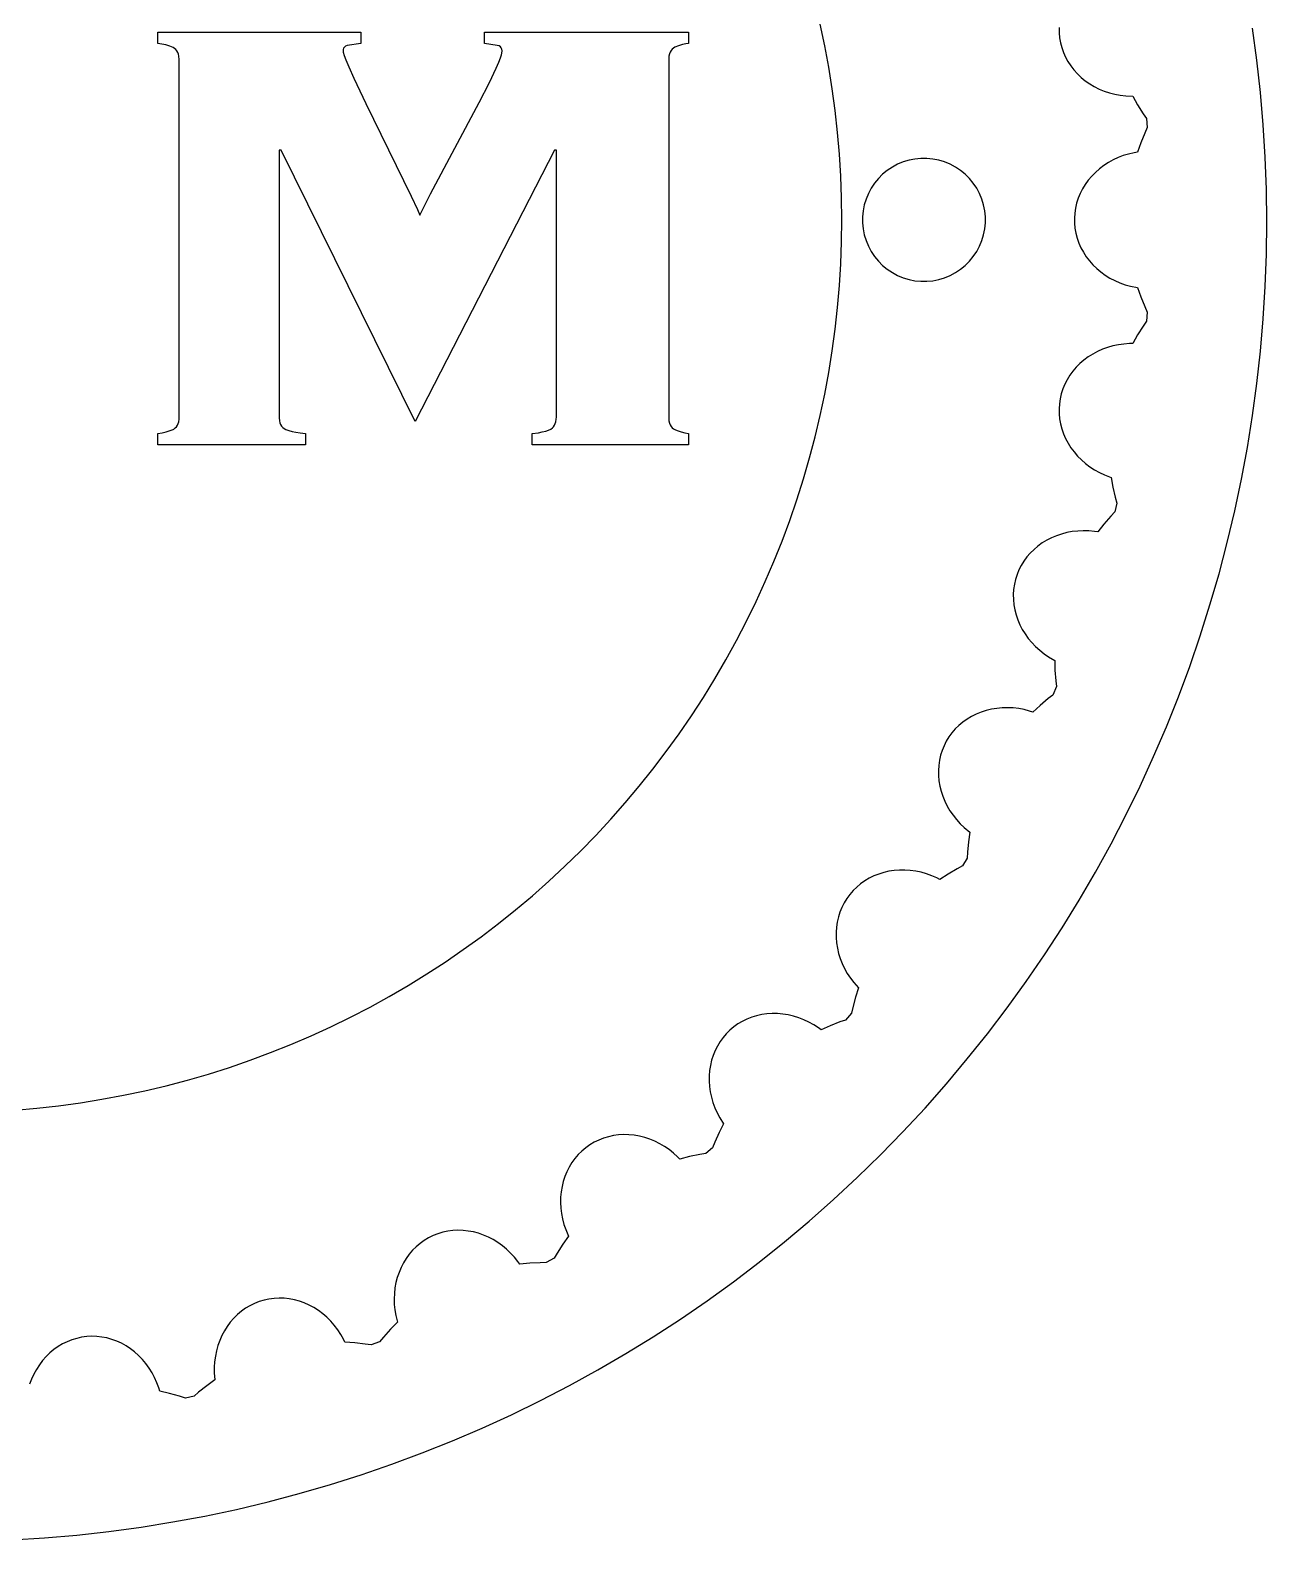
# Model space of a CAD drawing. Header units: metres. Extents: x -20 to 70, y -140 to 20.
# Drawn here: x 1.24 to 19.8, y -79.78 to -57.12 of the extents above; entities that cross this region are included whole.
import ezdxf

# ---------------------------------------------------------------- set-up
doc = ezdxf.new("R2010")
doc.units = ezdxf.units.M

msp = doc.modelspace()

# ---------------------------------------------------------------- linework, layer by layer
for p, q in [((13.1654, -57.3575), (13.0973, -57.0359)), ((3.15613, -57.3223), (3.15613, -57.1534)), ((3.15613, -57.1534), (6.20375, -57.1534)), ((6.20375, -57.1534), (6.20375, -57.3223)), ((8.0573, -57.3223), (8.0573, -57.1534)), ((8.0573, -57.1534), (11.1191, -57.1534)), ((11.1191, -57.1534), (11.1191, -57.3223)), ((16.6815, -57.0853), (16.6824, -57.1615)), ((16.6824, -57.1615), (16.6894, -57.2372)), ((16.6894, -57.2372), (16.7027, -57.3121)), ((19.6511, -57.5763), (19.5857, -57.0947)), ((3.21696, -57.332), (3.15613, -57.3223)), ((3.27678, -57.346), (3.21696, -57.332)), ((3.33556, -57.3641), (3.27678, -57.346)), ((3.38655, -57.3841), (3.33556, -57.3641)), ((3.40904, -57.3976), (3.38655, -57.3841)), ((3.42842, -57.4144), (3.40904, -57.3976)), ((3.44469, -57.4346), (3.42842, -57.4144)), ((3.45787, -57.458), (3.44469, -57.4346)), ((3.46796, -57.4848), (3.45787, -57.458)), ((3.47493, -57.5149), (3.46796, -57.4848)), ((3.47958, -57.5662), (3.47493, -57.5149)), ((5.93866, -57.4148), (5.93704, -57.4385)), ((5.93704, -57.4385), (5.93927, -57.4528)), ((5.94548, -57.3942), (5.93866, -57.4148)), ((5.93927, -57.4528), (5.95485, -57.5052)), ((5.95738, -57.3773), (5.94548, -57.3942)), ((5.95485, -57.5052), (5.97977, -57.5712)), ((5.97438, -57.3641), (5.95738, -57.3773)), ((6.00069, -57.3535), (5.97438, -57.3641)), ((6.20375, -57.3223), (6.00069, -57.3535)), ((8.25157, -57.3513), (8.0573, -57.3223)), ((8.27985, -57.3605), (8.25157, -57.3513)), ((8.29857, -57.3725), (8.27985, -57.3605)), ((8.29802, -57.5395), (8.31253, -57.4956)), ((8.31216, -57.3881), (8.29857, -57.3725)), ((8.32068, -57.4075), (8.31216, -57.3881)), ((8.31253, -57.4956), (8.31996, -57.4669)), ((8.31996, -57.4669), (8.32416, -57.4348)), ((8.32416, -57.4348), (8.32068, -57.4075)), ((10.8281, -57.5149), (10.8238, -57.5662)), ((10.8367, -57.4778), (10.8281, -57.5149)), ((10.8468, -57.4518), (10.8367, -57.4778)), ((10.8598, -57.4292), (10.8468, -57.4518)), ((10.8757, -57.4099), (10.8598, -57.4292)), ((10.8945, -57.3939), (10.8757, -57.4099)), ((10.9161, -57.3812), (10.8945, -57.3939)), ((10.9698, -57.3597), (10.9161, -57.3812)), ((11.0295, -57.3409), (10.9698, -57.3597)), ((11.0833, -57.3283), (11.0295, -57.3409)), ((11.1191, -57.3223), (11.0833, -57.3283)), ((13.2256, -57.6806), (13.1654, -57.3575)), ((16.7027, -57.3121), (16.722, -57.3857)), ((16.722, -57.3857), (16.7473, -57.4576)), ((16.7473, -57.4576), (16.7784, -57.5275)), ((16.7784, -57.5275), (16.8152, -57.5949)), ((3.47958, -62.9325), (3.47958, -57.5662)), ((5.97977, -57.5712), (6.02234, -57.673)), ((6.02234, -57.673), (6.09845, -57.843)), ((8.13277, -57.9075), (8.23312, -57.6961)), ((8.23312, -57.6961), (8.27295, -57.6042)), ((8.27295, -57.6042), (8.29802, -57.5395)), ((10.8238, -57.5662), (10.8238, -62.9325)), ((13.2778, -58.0052), (13.2256, -57.6806)), ((16.8152, -57.5949), (16.8575, -57.6596)), ((16.8575, -57.6596), (16.905, -57.7211)), ((16.905, -57.7211), (16.9575, -57.7791)), ((19.7047, -58.0593), (19.6511, -57.5763)), ((6.09845, -57.843), (6.27791, -58.2241)), ((7.98055, -58.2098), (8.13277, -57.9075)), ((16.9575, -57.7791), (17.0147, -57.8333)), ((17.0147, -57.8333), (17.0764, -57.8834)), ((17.0764, -57.8834), (17.142, -57.9292)), ((17.142, -57.9292), (17.2114, -57.9703)), ((17.2114, -57.9703), (17.2841, -58.0066)), ((7.2518, -59.5774), (7.98055, -58.2098)), ((13.322, -58.3309), (13.2778, -58.0052)), ((17.2841, -58.0066), (17.3598, -58.0379)), ((17.3598, -58.0379), (17.438, -58.064)), ((17.438, -58.064), (17.5183, -58.0847)), ((17.5183, -58.0847), (17.6002, -58.1)), ((17.6002, -58.1), (17.6834, -58.1097)), ((17.6834, -58.1097), (17.7895, -58.114)), ((17.7895, -58.114), (17.8614, -58.2439)), ((19.7463, -58.5434), (19.7047, -58.0593)), ((6.27791, -58.2241), (6.96149, -59.6142)), ((13.3583, -58.6576), (13.322, -58.3309)), ((17.8614, -58.2439), (17.9443, -58.3781)), ((17.9443, -58.3781), (17.9939, -58.4516)), ((13.3865, -58.9851), (13.3583, -58.6576)), ((17.9677, -58.6683), (17.9074, -58.814)), ((18.0055, -58.5865), (17.9677, -58.6683)), ((17.9939, -58.4516), (18.0055, -58.5865)), ((19.7761, -59.0285), (19.7463, -58.5434)), ((17.9074, -58.814), (17.8572, -58.9538)), ((5.00607, -58.9266), (4.97728, -58.9266)), ((4.97728, -58.9266), (4.97769, -62.9416)), ((7.01825, -62.9935), (5.00607, -58.9266)), ((9.11008, -58.9266), (7.01825, -62.9935)), ((9.13887, -58.9266), (9.11008, -58.9266)), ((9.13878, -62.9325), (9.13887, -58.9266)), ((13.4066, -59.3132), (13.3865, -58.9851)), ((14.3439, -59.1018), (14.2602, -59.1364)), ((14.4305, -59.0755), (14.3439, -59.1018)), ((14.5193, -59.0578), (14.4305, -59.0755)), ((14.6094, -59.049), (14.5193, -59.0578)), ((14.6999, -59.049), (14.6094, -59.049)), ((14.79, -59.0578), (14.6999, -59.049)), ((14.8788, -59.0755), (14.79, -59.0578)), ((14.9654, -59.1018), (14.8788, -59.0755)), ((15.0491, -59.1364), (14.9654, -59.1018)), ((17.4218, -59.1116), (17.3533, -59.1562)), ((17.4937, -59.0718), (17.4218, -59.1116)), ((17.5687, -59.0368), (17.4937, -59.0718)), ((17.6463, -59.0068), (17.5687, -59.0368)), ((17.7262, -58.9821), (17.6463, -59.0068)), ((17.8079, -58.9627), (17.7262, -58.9821)), ((17.8572, -58.9538), (17.8079, -58.9627)), ((19.794, -59.5141), (19.7761, -59.0285)), ((13.4187, -59.6417), (13.4066, -59.3132)), ((14.0351, -59.2868), (13.9711, -59.3508)), ((14.1051, -59.2294), (14.0351, -59.2868)), ((14.1804, -59.1791), (14.1051, -59.2294)), ((14.2602, -59.1364), (14.1804, -59.1791)), ((15.1289, -59.1791), (15.0491, -59.1364)), ((15.2042, -59.2294), (15.1289, -59.1791)), ((15.2742, -59.2868), (15.2042, -59.2294)), ((15.3382, -59.3508), (15.2742, -59.2868)), ((17.1723, -59.3152), (17.1211, -59.3757)), ((17.2282, -59.2582), (17.1723, -59.3152)), ((17.2887, -59.2051), (17.2282, -59.2582)), ((17.3533, -59.1562), (17.2887, -59.2051)), ((13.8634, -59.4961), (13.8207, -59.5759)), ((13.9137, -59.4208), (13.8634, -59.4961)), ((13.9711, -59.3508), (13.9137, -59.4208)), ((15.3956, -59.4208), (15.3382, -59.3508)), ((15.4459, -59.4961), (15.3956, -59.4208)), ((15.4886, -59.5759), (15.4459, -59.4961)), ((17.0343, -59.506), (16.9991, -59.5751)), ((17.075, -59.4394), (17.0343, -59.506)), ((17.1211, -59.3757), (17.075, -59.4394)), ((19.8, -60), (19.794, -59.5141)), ((6.96149, -59.6142), (7.05504, -59.8167)), ((7.08846, -59.8974), (7.2518, -59.5774)), ((13.4228, -59.9704), (13.4187, -59.6417)), ((13.7598, -59.7462), (13.7421, -59.835)), ((13.7861, -59.6596), (13.7598, -59.7462)), ((13.8207, -59.5759), (13.7861, -59.6596)), ((15.5232, -59.6596), (15.4886, -59.5759)), ((15.5495, -59.7462), (15.5232, -59.6596)), ((15.5672, -59.835), (15.5495, -59.7462)), ((16.9287, -59.7938), (16.9173, -59.8691)), ((16.9462, -59.7194), (16.9287, -59.7938)), ((16.9697, -59.6464), (16.9462, -59.7194)), ((16.9991, -59.5751), (16.9697, -59.6464)), ((7.05504, -59.8167), (7.08846, -59.8974)), ((13.4187, -60.299), (13.4228, -59.9704)), ((13.7421, -59.835), (13.7332, -59.9251)), ((13.7332, -59.9251), (13.7332, -60.0156)), ((13.7332, -60.0156), (13.7421, -60.1057)), ((15.576, -59.9251), (15.5672, -59.835)), ((15.5672, -60.1057), (15.576, -60.0156)), ((15.576, -60.0156), (15.576, -59.9251)), ((16.9173, -59.8691), (16.9121, -59.945)), ((16.9121, -59.945), (16.9132, -60.021)), ((16.9132, -60.021), (16.9204, -60.0968)), ((19.794, -60.4859), (19.8, -60)), ((13.7421, -60.1057), (13.7598, -60.1945)), ((13.7598, -60.1945), (13.7861, -60.2811)), ((15.5232, -60.2811), (15.5495, -60.1945)), ((15.5495, -60.1945), (15.5672, -60.1057)), ((16.9204, -60.0968), (16.9338, -60.1718)), ((16.9338, -60.1718), (16.9534, -60.2458)), ((16.9534, -60.2458), (16.9789, -60.3183)), ((13.4066, -60.6275), (13.4187, -60.299)), ((13.7861, -60.2811), (13.8207, -60.3648)), ((13.8207, -60.3648), (13.8634, -60.4446)), ((13.8634, -60.4446), (13.9137, -60.5199)), ((15.3956, -60.5199), (15.4459, -60.4446)), ((15.4459, -60.4446), (15.4886, -60.3648)), ((15.4886, -60.3648), (15.5232, -60.2811)), ((16.9789, -60.3183), (17.0102, -60.3889)), ((17.0102, -60.3889), (17.0473, -60.4572)), ((17.0473, -60.4572), (17.0898, -60.5229)), ((13.3865, -60.9556), (13.4066, -60.6275)), ((13.9137, -60.5199), (13.9711, -60.5899)), ((13.9711, -60.5899), (14.0351, -60.6539)), ((14.0351, -60.6539), (14.1051, -60.7113)), ((15.2042, -60.7113), (15.2742, -60.6539)), ((15.2742, -60.6539), (15.3382, -60.5899)), ((15.3382, -60.5899), (15.3956, -60.5199)), ((17.0898, -60.5229), (17.1376, -60.5856)), ((17.1376, -60.5856), (17.1904, -60.6449)), ((17.1904, -60.6449), (17.2479, -60.7006)), ((17.2479, -60.7006), (17.3098, -60.7524)), ((19.7761, -60.9715), (19.794, -60.4859)), ((14.1051, -60.7113), (14.1804, -60.7616)), ((14.1804, -60.7616), (14.2602, -60.8043)), ((14.2602, -60.8043), (14.3439, -60.8389)), ((14.3439, -60.8389), (14.4305, -60.8652)), ((14.4305, -60.8652), (14.5193, -60.8829)), ((14.5193, -60.8829), (14.6094, -60.8917)), ((14.6094, -60.8917), (14.6999, -60.8917)), ((14.6999, -60.8917), (14.79, -60.8829)), ((14.79, -60.8829), (14.8788, -60.8652)), ((14.8788, -60.8652), (14.9654, -60.8389)), ((14.9654, -60.8389), (15.0491, -60.8043)), ((15.0491, -60.8043), (15.1289, -60.7616)), ((15.1289, -60.7616), (15.2042, -60.7113)), ((17.3098, -60.7524), (17.3757, -60.7999)), ((17.3757, -60.7999), (17.4454, -60.8429)), ((17.4454, -60.8429), (17.5184, -60.8811)), ((17.5184, -60.8811), (17.5943, -60.9145)), ((17.5943, -60.9145), (17.6727, -60.9427)), ((13.3583, -61.2831), (13.3865, -60.9556)), ((17.6727, -60.9427), (17.7532, -60.9657)), ((17.7532, -60.9657), (17.8572, -60.9869)), ((17.8572, -60.9869), (17.9074, -61.1267)), ((17.9074, -61.1267), (17.9677, -61.2724)), ((19.7463, -61.4566), (19.7761, -60.9715)), ((13.322, -61.6098), (13.3583, -61.2831)), ((17.9677, -61.2724), (18.0055, -61.3542)), ((18.0055, -61.3542), (17.9939, -61.4892)), ((13.2778, -61.9355), (13.322, -61.6098)), ((17.9443, -61.5627), (17.8614, -61.6968)), ((17.9939, -61.4892), (17.9443, -61.5627)), ((19.7047, -61.9407), (19.7463, -61.4566)), ((17.6555, -61.8336), (17.5727, -61.8452)), ((17.7393, -61.8276), (17.6555, -61.8336)), ((17.7895, -61.8267), (17.7393, -61.8276)), ((17.8614, -61.6968), (17.7895, -61.8267)), ((13.2256, -62.2601), (13.2778, -61.9355)), ((17.1197, -62.0263), (17.0554, -62.0735)), ((17.1879, -61.9836), (17.1197, -62.0263)), ((17.2596, -61.9456), (17.1879, -61.9836)), ((17.3343, -61.9127), (17.2596, -61.9456)), ((17.4117, -61.8848), (17.3343, -61.9127)), ((17.4913, -61.8623), (17.4117, -61.8848)), ((17.5727, -61.8452), (17.4913, -61.8623)), ((19.6511, -62.4237), (19.7047, -61.9407)), ((13.1654, -62.5832), (13.2256, -62.2601)), ((16.8886, -62.2398), (16.8428, -62.3024)), ((16.9395, -62.1806), (16.8886, -62.2398)), ((16.9952, -62.125), (16.9395, -62.1806)), ((17.0554, -62.0735), (16.9952, -62.125)), ((16.7382, -62.5069), (16.7149, -62.5794)), ((16.7674, -62.4363), (16.7382, -62.5069)), ((16.8023, -62.368), (16.7674, -62.4363)), ((16.8428, -62.3024), (16.8023, -62.368)), ((19.5857, -62.9052), (19.6511, -62.4237)), ((13.0973, -62.9048), (13.1654, -62.5832)), ((16.6864, -62.7287), (16.6814, -62.8046)), ((16.6976, -62.6535), (16.6864, -62.7287)), ((16.7149, -62.5794), (16.6976, -62.6535)), ((3.47182, -62.9993), (3.47813, -62.9591)), ((3.47813, -62.9591), (3.47958, -62.9325)), ((4.97769, -62.9416), (4.98233, -62.9839)), ((9.13103, -62.9993), (9.13733, -62.9591)), ((9.13733, -62.9591), (9.13878, -62.9325)), ((10.8238, -62.9325), (10.8281, -62.9839)), ((13.0214, -63.2246), (13.0973, -62.9048)), ((16.6814, -62.8046), (16.6826, -62.8808)), ((16.6826, -62.8808), (16.69, -62.957)), ((16.69, -62.957), (16.7036, -63.0326)), ((19.5085, -63.385), (19.5857, -62.9052)), ((3.15613, -63.1764), (3.22366, -63.1653)), ((3.15613, -63.3454), (3.15613, -63.1764)), ((3.22366, -63.1653), (3.28336, -63.151)), ((3.28336, -63.151), (3.34201, -63.1325)), ((3.34201, -63.1325), (3.38655, -63.1148)), ((3.38655, -63.1148), (3.39819, -63.1084)), ((3.39819, -63.1084), (3.41911, -63.0932)), ((3.41911, -63.0932), (3.43694, -63.0747)), ((3.43694, -63.0747), (3.45166, -63.0529)), ((3.45166, -63.0529), (3.4633, -63.0278)), ((3.4633, -63.0278), (3.47182, -62.9993)), ((4.98233, -62.9839), (4.98978, -63.014)), ((4.98978, -63.014), (5.00052, -63.0407)), ((5.00052, -63.0407), (5.01457, -63.0642)), ((5.01457, -63.0642), (5.03192, -63.0844)), ((5.03192, -63.0844), (5.0526, -63.1013)), ((5.0526, -63.1013), (5.07655, -63.1148)), ((5.07655, -63.1148), (5.12515, -63.1325)), ((5.12515, -63.1325), (5.17105, -63.1453)), ((5.17105, -63.1453), (5.22931, -63.1579)), ((5.22931, -63.1579), (5.29265, -63.168)), ((5.29265, -63.168), (5.37125, -63.1764)), ((5.37125, -63.1764), (5.37125, -63.3454)), ((8.77303, -63.1764), (8.87076, -63.164)), ((8.77303, -63.3454), (8.77303, -63.1764)), ((8.87076, -63.164), (8.92723, -63.1528)), ((8.92723, -63.1528), (8.97928, -63.1391)), ((8.97928, -63.1391), (9.02037, -63.1254)), ((9.02037, -63.1254), (9.05739, -63.1084)), ((9.05739, -63.1084), (9.07831, -63.0932)), ((9.07831, -63.0932), (9.09613, -63.0747)), ((9.09613, -63.0747), (9.11087, -63.0529)), ((9.11087, -63.0529), (9.1225, -63.0278)), ((9.1225, -63.0278), (9.13103, -62.9993)), ((10.8281, -62.9839), (10.8367, -63.021)), ((10.8367, -63.021), (10.8468, -63.0469)), ((10.8468, -63.0469), (10.8598, -63.0696)), ((10.8598, -63.0696), (10.8757, -63.0889)), ((10.8757, -63.0889), (10.8945, -63.1049)), ((10.8945, -63.1049), (10.9161, -63.1177)), ((10.9161, -63.1177), (10.9519, -63.1325)), ((10.9519, -63.1325), (11.0116, -63.1528)), ((11.0116, -63.1528), (11.0654, -63.1667)), ((11.0654, -63.1667), (11.1191, -63.1764)), ((11.1191, -63.1764), (11.1191, -63.3454)), ((16.7036, -63.0326), (16.7232, -63.1073)), ((16.7232, -63.1073), (16.7488, -63.1807)), ((16.7488, -63.1807), (16.7803, -63.2524)), ((5.37125, -63.3454), (3.15613, -63.3454)), ((11.1191, -63.3454), (8.77303, -63.3454)), ((12.9376, -63.5425), (13.0214, -63.2246)), ((16.7803, -63.2524), (16.8174, -63.3219)), ((16.8174, -63.3219), (16.86, -63.389)), ((16.86, -63.389), (16.9078, -63.4532)), ((19.4195, -63.8628), (19.5085, -63.385)), ((12.8461, -63.8582), (12.9376, -63.5425)), ((16.9078, -63.4532), (16.9606, -63.5142)), ((16.9606, -63.5142), (17.018, -63.5716)), ((17.018, -63.5716), (17.0799, -63.6253)), ((17.0799, -63.6253), (17.1458, -63.6748)), ((12.7468, -64.1715), (12.8461, -63.8582)), ((17.1458, -63.6748), (17.2154, -63.7198)), ((17.2154, -63.7198), (17.2882, -63.7603)), ((17.2882, -63.7603), (17.364, -63.7959)), ((17.364, -63.7959), (17.4633, -63.8335)), ((17.4633, -63.8335), (17.4904, -63.9795)), ((19.3189, -64.3382), (19.4195, -63.8628)), ((17.4904, -63.9795), (17.5266, -64.133)), ((12.6399, -64.4824), (12.7468, -64.1715)), ((17.5504, -64.2188), (17.5194, -64.3493)), ((17.5266, -64.133), (17.5504, -64.2188)), ((12.5253, -64.7905), (12.6399, -64.4824)), ((17.3535, -64.5348), (17.2617, -64.6515)), ((17.4569, -64.4157), (17.3535, -64.5348)), ((17.5194, -64.3493), (17.4569, -64.4157)), ((19.2066, -64.811), (19.3189, -64.3382)), ((16.4975, -64.7774), (16.4298, -64.8186)), ((16.5686, -64.7411), (16.4975, -64.7774)), ((16.6428, -64.7099), (16.5686, -64.7411)), ((16.7196, -64.6839), (16.6428, -64.7099)), ((16.7986, -64.6634), (16.7196, -64.6839)), ((16.8795, -64.6483), (16.7986, -64.6634)), ((16.9617, -64.6388), (16.8795, -64.6483)), ((17.0448, -64.635), (16.9617, -64.6388)), ((17.1284, -64.6369), (17.0448, -64.635)), ((17.212, -64.6443), (17.1284, -64.6369)), ((17.2617, -64.6515), (17.212, -64.6443)), ((12.4033, -65.0957), (12.5253, -64.7905)), ((16.251, -64.9692), (16.2005, -65.0275)), ((16.3062, -64.9147), (16.251, -64.9692)), ((16.366, -64.8645), (16.3062, -64.9147)), ((16.4298, -64.8186), (16.366, -64.8645)), ((19.0827, -65.2809), (19.2066, -64.811)), ((12.2738, -65.3978), (12.4033, -65.0957)), ((16.0803, -65.2221), (16.0513, -65.2924)), ((16.1149, -65.1543), (16.0803, -65.2221)), ((16.155, -65.0893), (16.1149, -65.1543)), ((16.2005, -65.0275), (16.155, -65.0893)), ((12.1369, -65.6967), (12.2738, -65.3978)), ((16.0111, -65.439), (16.0001, -65.5145)), ((16.0282, -65.3649), (16.0111, -65.439)), ((16.0513, -65.2924), (16.0282, -65.3649)), ((18.9474, -65.7476), (19.0827, -65.2809)), ((16.0001, -65.5145), (15.9952, -65.5908)), ((15.9952, -65.5908), (15.9964, -65.6676)), ((15.9964, -65.6676), (16.0038, -65.7445)), ((11.9927, -65.9921), (12.1369, -65.6967)), ((16.0038, -65.7445), (16.0173, -65.8211)), ((16.0173, -65.8211), (16.0369, -65.8969)), ((16.0369, -65.8969), (16.0623, -65.9715)), ((18.8006, -66.2109), (18.9474, -65.7476)), ((11.8413, -66.2838), (11.9927, -65.9921)), ((16.0623, -65.9715), (16.0936, -66.0445)), ((16.0936, -66.0445), (16.1305, -66.1155)), ((16.1305, -66.1155), (16.1728, -66.1842)), ((11.6828, -66.5718), (11.8413, -66.2838)), ((16.1728, -66.1842), (16.2204, -66.2501)), ((16.2204, -66.2501), (16.2728, -66.313)), ((16.2728, -66.313), (16.3299, -66.3724)), ((18.6426, -66.6704), (18.8006, -66.2109)), ((11.5173, -66.8558), (11.6828, -66.5718)), ((16.3299, -66.3724), (16.3913, -66.4281)), ((16.3913, -66.4281), (16.4568, -66.4797)), ((16.4568, -66.4797), (16.5259, -66.527)), ((16.5259, -66.527), (16.6179, -66.58)), ((16.6179, -66.58), (16.6212, -66.7285)), ((16.6212, -66.7285), (16.6322, -66.8858)), ((18.4732, -67.1259), (18.6426, -66.6704)), ((11.3449, -67.1356), (11.5173, -66.8558)), ((16.6421, -66.9745), (16.5884, -67.0997)), ((16.6322, -66.8858), (16.6421, -66.9745)), ((11.1656, -67.4112), (11.3449, -67.1356)), ((16.397, -67.2547), (16.2876, -67.3551)), ((16.5181, -67.1537), (16.397, -67.2547)), ((16.5884, -67.0997), (16.5181, -67.1537)), ((18.2928, -67.5771), (18.4732, -67.1259)), ((10.9796, -67.6822), (11.1656, -67.4112)), ((15.3023, -67.4617), (15.239, -67.5065)), ((15.3693, -67.4216), (15.3023, -67.4617)), ((15.4397, -67.3866), (15.3693, -67.4216)), ((15.5131, -67.3568), (15.4397, -67.3866)), ((15.5892, -67.3324), (15.5131, -67.3568)), ((15.6674, -67.3135), (15.5892, -67.3324)), ((15.7473, -67.3002), (15.6674, -67.3135)), ((15.8287, -67.2925), (15.7473, -67.3002)), ((15.9109, -67.2906), (15.8287, -67.2925)), ((15.9935, -67.2945), (15.9109, -67.2906)), ((16.0762, -67.304), (15.9935, -67.2945)), ((16.1584, -67.3193), (16.0762, -67.304)), ((16.2398, -67.3401), (16.1584, -67.3193)), ((16.2876, -67.3551), (16.2398, -67.3401)), ((10.7871, -67.9486), (10.9796, -67.6822)), ((15.03, -67.7288), (14.9901, -67.7936)), ((15.075, -67.6674), (15.03, -67.7288)), ((15.1251, -67.6097), (15.075, -67.6674)), ((15.1799, -67.556), (15.1251, -67.6097)), ((15.239, -67.5065), (15.1799, -67.556)), ((18.1013, -68.0238), (18.2928, -67.5771)), ((10.5881, -68.2102), (10.7871, -67.9486)), ((14.9269, -67.9318), (14.9039, -68.0045)), ((14.9557, -67.8614), (14.9269, -67.9318)), ((14.9901, -67.7936), (14.9557, -67.8614)), ((14.8757, -68.1551), (14.8707, -68.2322)), ((14.8868, -68.0791), (14.8757, -68.1551)), ((14.9039, -68.0045), (14.8868, -68.0791)), ((17.899, -68.4656), (18.1013, -68.0238)), ((10.3827, -68.4669), (10.5881, -68.2102)), ((14.8707, -68.2322), (14.8718, -68.3099)), ((14.8718, -68.3099), (14.8789, -68.3878)), ((14.8789, -68.3878), (14.8921, -68.4656)), ((10.171, -68.7184), (10.3827, -68.4669)), ((14.8921, -68.4656), (14.9112, -68.5426)), ((14.9112, -68.5426), (14.9363, -68.6187)), ((14.9363, -68.6187), (14.967, -68.6933)), ((17.6858, -68.9023), (17.899, -68.4656)), ((9.95329, -68.9646), (10.171, -68.7184)), ((14.967, -68.6933), (15.0033, -68.766)), ((15.0033, -68.766), (15.045, -68.8364)), ((15.045, -68.8364), (15.0919, -68.9043)), ((9.72957, -69.2054), (9.95329, -68.9646)), ((15.0919, -68.9043), (15.1436, -68.9691)), ((15.1436, -68.9691), (15.1999, -69.0305)), ((15.1999, -69.0305), (15.2605, -69.0882)), ((15.2605, -69.0882), (15.3428, -69.1554)), ((17.462, -69.3336), (17.6858, -68.9023)), ((9.50002, -69.4407), (9.72957, -69.2054)), ((15.3222, -69.3024), (15.3079, -69.4595)), ((15.3428, -69.1554), (15.3222, -69.3024)), ((9.26474, -69.6703), (9.50002, -69.4407)), ((15.3079, -69.4595), (15.3034, -69.5491)), ((17.2277, -69.7594), (17.462, -69.3336)), ((9.0239, -69.894), (9.26474, -69.6703)), ((14.0505, -69.7625), (13.9754, -69.7858)), ((14.1278, -69.7449), (14.0505, -69.7625)), ((14.2067, -69.733), (14.1278, -69.7449)), ((14.2869, -69.7268), (14.2067, -69.733)), ((14.368, -69.7265), (14.2869, -69.7268)), ((14.4495, -69.7321), (14.368, -69.7265)), ((14.531, -69.7434), (14.4495, -69.7321)), ((14.6119, -69.7604), (14.531, -69.7434)), ((14.692, -69.7831), (14.6119, -69.7604)), ((15.1523, -69.7056), (15.0165, -69.7858)), ((15.2316, -69.6629), (15.1523, -69.7056)), ((15.3034, -69.5491), (15.2316, -69.6629)), ((16.983, -70.1792), (17.2277, -69.7594)), ((8.77766, -70.1117), (9.0239, -69.894)), ((13.6455, -69.9812), (13.5912, -70.0346)), ((13.7042, -69.9322), (13.6455, -69.9812)), ((13.7669, -69.888), (13.7042, -69.9322)), ((13.8332, -69.8487), (13.7669, -69.888)), ((13.9028, -69.8146), (13.8332, -69.8487)), ((13.9754, -69.7858), (13.9028, -69.8146)), ((14.7707, -69.8113), (14.692, -69.7831)), ((14.8477, -69.8449), (14.7707, -69.8113)), ((14.8925, -69.8675), (14.8477, -69.8449)), ((15.0165, -69.7858), (14.8925, -69.8675)), ((8.52614, -70.3234), (8.77766, -70.1117)), ((13.4569, -70.2184), (13.4225, -70.2865)), ((13.4966, -70.1535), (13.4569, -70.2184)), ((13.5415, -70.0921), (13.4966, -70.1535)), ((13.5912, -70.0346), (13.5415, -70.0921)), ((16.7281, -70.5929), (16.983, -70.1792)), ((8.26952, -70.5288), (8.52614, -70.3234)), ((13.3706, -70.4306), (13.3532, -70.5059)), ((13.3937, -70.3573), (13.3706, -70.4306)), ((13.4225, -70.2865), (13.3937, -70.3573)), ((8.00792, -70.7278), (8.26952, -70.5288)), ((13.3418, -70.5828), (13.3363, -70.6608)), ((13.3363, -70.6608), (13.3369, -70.7397)), ((13.3532, -70.5059), (13.3418, -70.5828)), ((16.4631, -71.0003), (16.7281, -70.5929)), ((7.74152, -70.9204), (8.00792, -70.7278)), ((13.3369, -70.7397), (13.3434, -70.8188)), ((13.3434, -70.8188), (13.3559, -70.8979)), ((13.3559, -70.8979), (13.3743, -70.9764)), ((7.19493, -71.2856), (7.47046, -71.1063)), ((7.47046, -71.1063), (7.74152, -70.9204)), ((13.3743, -70.9764), (13.3985, -71.054)), ((13.3985, -71.054), (13.4284, -71.1302)), ((16.1882, -71.401), (16.4631, -71.0003)), ((6.91507, -71.458), (7.19493, -71.2856)), ((13.4284, -71.1302), (13.4637, -71.2047)), ((13.4637, -71.2047), (13.5044, -71.277)), ((13.5044, -71.277), (13.5501, -71.3466)), ((13.5501, -71.3466), (13.6007, -71.4134)), ((6.63107, -71.6235), (6.91507, -71.458)), ((13.6007, -71.4134), (13.6711, -71.4928)), ((13.6711, -71.4928), (13.6272, -71.6347)), ((15.9035, -71.7948), (16.1882, -71.401)), ((6.05133, -71.9334), (6.34311, -71.782)), ((6.34311, -71.782), (6.63107, -71.6235)), ((13.5879, -71.7874), (13.5692, -71.8742)), ((13.6272, -71.6347), (13.5879, -71.7874)), ((15.6092, -72.1816), (15.9035, -71.7948)), ((5.75594, -72.0776), (6.05133, -71.9334)), ((11.9291, -71.9968), (11.8633, -72.0357)), ((11.9981, -71.9632), (11.9291, -71.9968)), ((12.0699, -71.935), (11.9981, -71.9632)), ((12.1441, -71.9125), (12.0699, -71.935)), ((12.2203, -71.8957), (12.1441, -71.9125)), ((12.2982, -71.8848), (12.2203, -71.8957)), ((12.3773, -71.8798), (12.2982, -71.8848)), ((12.4571, -71.8807), (12.3773, -71.8798)), ((12.5373, -71.8875), (12.4571, -71.8807)), ((12.6173, -71.9002), (12.5373, -71.8875)), ((12.6969, -71.9188), (12.6173, -71.9002)), ((12.7755, -71.943), (12.6969, -71.9188)), ((12.8527, -71.9728), (12.7755, -71.943)), ((12.928, -72.0081), (12.8527, -71.9728)), ((13.0012, -72.0485), (12.928, -72.0081)), ((13.3948, -72.0054), (13.2479, -72.0628)), ((13.4789, -71.9763), (13.3948, -72.0054)), ((13.5692, -71.8742), (13.4789, -71.9763)), ((5.15495, -72.344), (5.45708, -72.2145)), ((5.45708, -72.2145), (5.75594, -72.0776)), ((11.6391, -72.2396), (11.5943, -72.3013)), ((11.6887, -72.1819), (11.6391, -72.2396)), ((11.7428, -72.1285), (11.6887, -72.1819)), ((11.8011, -72.0797), (11.7428, -72.1285)), ((11.8633, -72.0357), (11.8011, -72.0797)), ((13.0718, -72.094), (13.0012, -72.0485)), ((13.1124, -72.1235), (13.0718, -72.094)), ((13.2479, -72.0628), (13.1124, -72.1235)), ((15.3056, -72.561), (15.6092, -72.1816)), ((4.54164, -72.5806), (4.84976, -72.466)), ((4.84976, -72.466), (5.15495, -72.344)), ((11.5199, -72.4352), (11.4907, -72.5067)), ((11.5545, -72.3666), (11.5199, -72.4352)), ((11.5943, -72.3013), (11.5545, -72.3666)), ((3.91745, -72.7868), (4.23082, -72.6875)), ((4.23082, -72.6875), (4.54164, -72.5806)), ((11.4492, -72.6569), (11.437, -72.7348)), ((11.4671, -72.5808), (11.4492, -72.6569)), ((11.4907, -72.5067), (11.4671, -72.5808)), ((14.9927, -72.9328), (15.3056, -72.561)), ((3.28391, -72.9621), (3.60175, -72.8783)), ((3.60175, -72.8783), (3.91745, -72.7868)), ((11.4308, -72.814), (11.4305, -72.8941)), ((11.4305, -72.8941), (11.436, -72.9745)), ((11.437, -72.7348), (11.4308, -72.814)), ((14.6708, -73.2969), (14.9927, -72.9328)), ((2.31935, -73.1663), (2.6425, -73.1061)), ((2.6425, -73.1061), (2.9641, -73.038)), ((2.9641, -73.038), (3.28391, -72.9621)), ((11.436, -72.9745), (11.4474, -73.055)), ((11.4474, -73.055), (11.4647, -73.135)), ((11.4647, -73.135), (11.4876, -73.2142)), ((1.01489, -73.3272), (1.34239, -73.299)), ((1.34239, -73.299), (1.6691, -73.2628)), ((1.6691, -73.2628), (1.99481, -73.2185)), ((1.99481, -73.2185), (2.31935, -73.1663)), ((11.4876, -73.2142), (11.5162, -73.2921)), ((11.5162, -73.2921), (11.5501, -73.3682)), ((11.5501, -73.3682), (11.5894, -73.4422)), ((14.3401, -73.6529), (14.6708, -73.2969)), ((11.6461, -73.5319), (11.58, -73.6649)), ((11.5894, -73.4422), (11.6461, -73.5319)), ((9.70624, -73.8111), (9.64084, -73.85)), ((9.77469, -73.7777), (9.70624, -73.8111)), ((9.84584, -73.7498), (9.77469, -73.7777)), ((9.9193, -73.7277), (9.84584, -73.7498)), ((9.99467, -73.7115), (9.9193, -73.7277)), ((10.0715, -73.7012), (9.99467, -73.7115)), ((10.1495, -73.6968), (10.0715, -73.7012)), ((10.2281, -73.6985), (10.1495, -73.6968)), ((10.3069, -73.7063), (10.2281, -73.6985)), ((10.3856, -73.72), (10.3069, -73.7063)), ((10.4637, -73.7396), (10.3856, -73.72)), ((10.5406, -73.765), (10.4637, -73.7396)), ((10.6162, -73.796), (10.5406, -73.765)), ((10.6899, -73.8325), (10.6162, -73.796)), ((10.7613, -73.8744), (10.6899, -73.8325)), ((11.5168, -73.8093), (11.4837, -73.8939)), ((11.58, -73.6649), (11.5168, -73.8093)), ((14.0007, -74.0007), (14.3401, -73.6529)), ((9.41672, -74.0548), (9.37157, -74.1169)), ((9.46651, -73.9967), (9.41672, -74.0548)), ((9.52065, -73.943), (9.46651, -73.9967)), ((9.57886, -73.894), (9.52065, -73.943)), ((9.64084, -73.85), (9.57886, -73.894)), ((10.83, -73.9212), (10.7613, -73.8744)), ((10.8958, -73.9729), (10.83, -73.9212)), ((10.9581, -74.0291), (10.8958, -73.9729)), ((10.9935, -74.0647), (10.9581, -74.0291)), ((11.137, -74.0266), (10.9935, -74.0647)), ((11.2912, -73.9935), (11.137, -74.0266)), ((11.3791, -73.9782), (11.2912, -73.9935)), ((11.4837, -73.8939), (11.3791, -73.9782)), ((13.6529, -74.3401), (14.0007, -74.0007)), ((9.2961, -74.2522), (9.2662, -74.3245)), ((9.33128, -74.1828), (9.2961, -74.2522)), ((9.37157, -74.1169), (9.33128, -74.1828)), ((9.22289, -74.4766), (9.20972, -74.5555)), ((9.24176, -74.3994), (9.22289, -74.4766)), ((9.2662, -74.3245), (9.24176, -74.3994)), ((13.2969, -74.6708), (13.6529, -74.3401)), ((9.20229, -74.6358), (9.20065, -74.7171)), ((9.20065, -74.7171), (9.20483, -74.7989)), ((9.20972, -74.5555), (9.20229, -74.6358)), ((12.9328, -74.9927), (13.2969, -74.6708)), ((9.20483, -74.7989), (9.21478, -74.8807)), ((9.21478, -74.8807), (9.23045, -74.9621)), ((9.23045, -74.9621), (9.25179, -75.0427)), ((7.3607, -75.1841), (7.28993, -75.212)), ((7.43364, -75.1621), (7.3607, -75.1841)), ((7.50833, -75.146), (7.43364, -75.1621)), ((7.5844, -75.136), (7.50833, -75.146)), ((7.66139, -75.132), (7.5844, -75.136)), ((7.73891, -75.1342), (7.66139, -75.132)), ((7.81654, -75.1424), (7.73891, -75.1342)), ((7.89388, -75.1567), (7.81654, -75.1424)), ((7.97046, -75.177), (7.89388, -75.1567)), ((8.0459, -75.2031), (7.97046, -75.177)), ((8.1198, -75.235), (8.0459, -75.2031)), ((9.25179, -75.0427), (9.27864, -75.122)), ((9.27864, -75.122), (9.32025, -75.2197)), ((12.561, -75.3056), (12.9328, -74.9927)), ((7.03586, -75.3782), (6.98131, -75.4323)), ((7.09431, -75.3288), (7.03586, -75.3782)), ((7.15637, -75.2845), (7.09431, -75.3288)), ((7.22169, -75.2455), (7.15637, -75.2845)), ((7.28993, -75.212), (7.22169, -75.2455)), ((8.19171, -75.2724), (8.1198, -75.235)), ((8.26131, -75.3152), (8.19171, -75.2724)), ((8.32817, -75.363), (8.26131, -75.3152)), ((8.39194, -75.4158), (8.32817, -75.363)), ((8.45229, -75.4731), (8.39194, -75.4158)), ((9.2337, -75.3403), (9.14807, -75.4727)), ((9.32025, -75.2197), (9.2337, -75.3403)), ((12.1816, -75.6092), (12.561, -75.3056)), ((6.84404, -75.6202), (6.80788, -75.6903)), ((6.88513, -75.5536), (6.84404, -75.6202)), ((6.93098, -75.4909), (6.88513, -75.5536)), ((6.98131, -75.4323), (6.93098, -75.4909)), ((8.50888, -75.5346), (8.45229, -75.4731)), ((8.56139, -75.6001), (8.50888, -75.5346)), ((8.59062, -75.6409), (8.56139, -75.6001)), ((8.73839, -75.6263), (8.59062, -75.6409)), ((8.89589, -75.6183), (8.73839, -75.6263)), ((8.98558, -75.6174), (8.89589, -75.6183)), ((9.10295, -75.549), (8.98558, -75.6174)), ((9.14807, -75.4727), (9.10295, -75.549)), ((11.7948, -75.9035), (12.1816, -75.6092)), ((6.75122, -75.8392), (6.731, -75.9173)), ((6.77689, -75.7634), (6.75122, -75.8392)), ((6.80788, -75.6903), (6.77689, -75.7634)), ((6.70735, -76.0786), (6.70406, -76.161)), ((6.71635, -75.9973), (6.70735, -76.0786)), ((6.731, -75.9173), (6.71635, -75.9973)), ((11.401, -76.1882), (11.7948, -75.9035)), ((4.47353, -76.3025), (4.41101, -76.3472)), ((4.53915, -76.2632), (4.47353, -76.3025)), ((4.60753, -76.2294), (4.53915, -76.2632)), ((4.67825, -76.2014), (4.60753, -76.2294)), ((4.75099, -76.1792), (4.67825, -76.2014)), ((4.82532, -76.1631), (4.75099, -76.1792)), ((4.90083, -76.1531), (4.82532, -76.1631)), ((4.97714, -76.1492), (4.90083, -76.1531)), ((5.05383, -76.1515), (4.97714, -76.1492)), ((5.13046, -76.1599), (5.05383, -76.1515)), ((5.20663, -76.1745), (5.13046, -76.1599)), ((5.28195, -76.1951), (5.20663, -76.1745)), ((5.35597, -76.2216), (5.28195, -76.1951)), ((5.42831, -76.2539), (5.35597, -76.2216)), ((5.49858, -76.2918), (5.42831, -76.2539)), ((5.56641, -76.3351), (5.49858, -76.2918)), ((5.63141, -76.3835), (5.56641, -76.3351)), ((6.70406, -76.161), (6.70647, -76.2439)), ((6.70647, -76.2439), (6.71458, -76.3268)), ((6.71458, -76.3268), (6.72836, -76.4094)), ((11.0003, -76.4631), (11.401, -76.1882)), ((4.24538, -76.5107), (4.19844, -76.574)), ((4.29662, -76.4516), (4.24538, -76.5107)), ((4.35194, -76.397), (4.29662, -76.4516)), ((4.41101, -76.3472), (4.35194, -76.397)), ((5.69324, -76.4369), (5.63141, -76.3835)), ((5.75154, -76.4949), (5.69324, -76.4369)), ((5.80603, -76.5572), (5.75154, -76.4949)), ((5.8564, -76.6234), (5.80603, -76.5572)), ((6.75378, -76.5125), (6.64899, -76.6177)), ((6.72836, -76.4094), (6.75378, -76.5125)), ((10.5929, -76.7281), (11.0003, -76.4631)), ((1.8672, -76.7756), (1.79613, -76.8039)), ((1.94009, -76.7532), (1.8672, -76.7756)), ((2.01442, -76.7369), (1.94009, -76.7532)), ((2.08975, -76.7267), (2.01442, -76.7369)), ((2.16571, -76.7227), (2.08975, -76.7267)), ((2.24187, -76.7249), (2.16571, -76.7227)), ((2.31781, -76.7333), (2.24187, -76.7249)), ((2.39313, -76.7478), (2.31781, -76.7333)), ((2.46741, -76.7685), (2.39313, -76.7478)), ((2.54027, -76.7951), (2.46741, -76.7685)), ((4.08614, -76.7858), (4.05885, -76.8624)), ((4.11862, -76.712), (4.08614, -76.7858)), ((4.15613, -76.6413), (4.11862, -76.712)), ((4.19844, -76.574), (4.15613, -76.6413)), ((5.90239, -76.6933), (5.8564, -76.6234)), ((5.94373, -76.7663), (5.90239, -76.6933)), ((5.966, -76.8113), (5.94373, -76.7663)), ((6.54323, -76.7347), (6.48528, -76.8042)), ((6.64899, -76.6177), (6.54323, -76.7347)), ((10.1792, -76.983), (10.5929, -76.7281)), ((1.53752, -76.9727), (1.48105, -77.0277)), ((1.5976, -76.9226), (1.53752, -76.9727)), ((1.66096, -76.8776), (1.5976, -76.9226)), ((1.72725, -76.8379), (1.66096, -76.8776)), ((1.79613, -76.8039), (1.72725, -76.8379)), ((2.61131, -76.8275), (2.54027, -76.7951)), ((2.68011, -76.8655), (2.61131, -76.8275)), ((2.74634, -76.909), (2.68011, -76.8655)), ((2.80962, -76.9577), (2.74634, -76.909)), ((2.86963, -77.0113), (2.80962, -76.9577)), ((2.92599, -77.0696), (2.86963, -77.0113)), ((4.03693, -76.9412), (4.02045, -77.022)), ((4.05885, -76.8624), (4.03693, -76.9412)), ((6.11423, -76.8205), (5.966, -76.8113)), ((6.27097, -76.838), (6.11423, -76.8205)), ((6.3587, -76.8512), (6.27097, -76.838)), ((6.48528, -76.8042), (6.3587, -76.8512)), ((9.75937, -77.2277), (10.1792, -76.983)), ((1.33621, -77.2188), (1.29701, -77.2899)), ((1.38013, -77.1511), (1.33621, -77.2188)), ((1.4285, -77.0873), (1.38013, -77.1511)), ((1.48105, -77.0277), (1.4285, -77.0873)), ((2.97847, -77.1322), (2.92599, -77.0696)), ((3.02673, -77.1988), (2.97847, -77.1322)), ((3.07053, -77.269), (3.02673, -77.1988)), ((4.00955, -77.1042), (4.00426, -77.1874)), ((4.00426, -77.1874), (4.00461, -77.2711)), ((4.02045, -77.022), (4.00955, -77.1042)), ((9.33365, -77.462), (9.75937, -77.2277)), ((1.26271, -77.3643), (1.23351, -77.4413)), ((1.29701, -77.2899), (1.26271, -77.3643)), ((3.10962, -77.3424), (3.07053, -77.269)), ((3.14378, -77.4187), (3.10962, -77.3424)), ((3.17287, -77.4975), (3.14378, -77.4187)), ((3.89285, -77.464), (3.76968, -77.5625)), ((4.01317, -77.3769), (3.89285, -77.464)), ((4.00461, -77.2711), (4.01317, -77.3769)), ((8.9023, -77.6858), (9.33365, -77.462)), ((3.18767, -77.5454), (3.17287, -77.4975)), ((3.33247, -77.5784), (3.18767, -77.5454)), ((3.48438, -77.6207), (3.33247, -77.5784)), ((3.57072, -77.6486), (3.48438, -77.6207)), ((3.70259, -77.6206), (3.57072, -77.6486)), ((3.76968, -77.5625), (3.70259, -77.6206)), ((8.46558, -77.899), (8.9023, -77.6858)), ((8.02376, -78.1013), (8.46558, -77.899)), ((7.57712, -78.2928), (8.02376, -78.1013)), ((7.1259, -78.4732), (7.57712, -78.2928)), ((6.67041, -78.6426), (7.1259, -78.4732)), ((5.74763, -78.9474), (6.21088, -78.8006)), ((6.21088, -78.8006), (6.67041, -78.6426)), ((5.2809, -79.0827), (5.74763, -78.9474)), ((4.3382, -79.3189), (4.81099, -79.2066)), ((4.81099, -79.2066), (5.2809, -79.0827)), ((2.90524, -79.5857), (3.38503, -79.5085)), ((3.38503, -79.5085), (3.86278, -79.4195)), ((3.86278, -79.4195), (4.3382, -79.3189)), ((1.45656, -79.7463), (1.94073, -79.7047)), ((1.94073, -79.7047), (2.42372, -79.6511)), ((2.42372, -79.6511), (2.90524, -79.5857)), ((0.971527, -79.7761), (1.45656, -79.7463))]:
    msp.add_line(p, q)

doc.saveas('drawing.dxf')
